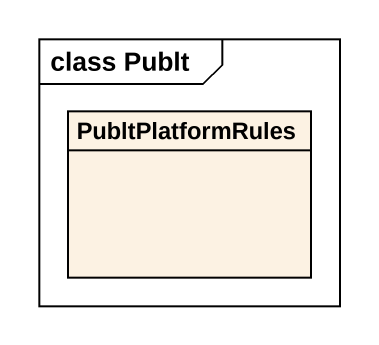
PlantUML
@startuml
mainframe class Publt
hide circle
hide empty members
class PubltPlatformRules
@enduml
